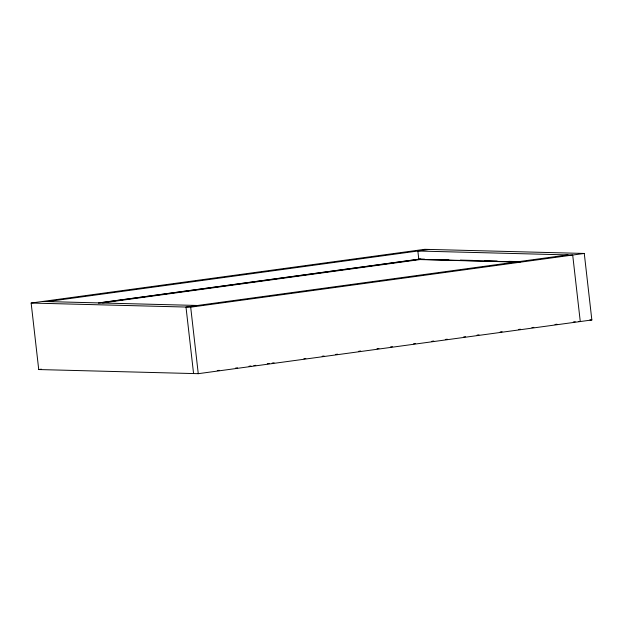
<?xml version="1.0" encoding="UTF-8"?>
<svg xmlns="http://www.w3.org/2000/svg" width="623" height="623" viewBox="0 0 623 623"><rect width="100%" height="100%" fill="white"/><g stroke="black" fill="none" stroke-linecap="round" stroke-linejoin="round"><path stroke-width="0.93" d="M31.15 303.035L424.738 249.317L584.273 253.452L591.85 319.965L198.262 373.683L38.727 369.548L31.15 303.035L190.685 307.17L584.273 253.452M47.418 301.579L429.426 249.434M102.429 302.389L419.949 259.043L424.598 259.168M98.403 303.066L420.727 259.067M102.484 302.91L420.011 259.565L517.261 262.088M568.005 254.908L185.989 307.053L193.574 373.566M38.727 369.548L41.398 369.182M217.287 370.584L219.21 370.319M235.564 368.084L237.488 367.827M249.036 366.246L250.96 365.981M253.849 365.592L255.773 365.327M267.322 363.754L269.245 363.489M272.126 363.092L274.058 362.835M303.884 358.762L305.807 358.498M322.161 356.263L324.085 356.006M335.633 354.425L337.557 354.168M358.731 351.279L360.655 351.014M377.008 348.779L378.932 348.514M390.481 346.941L392.404 346.676M413.571 343.787L415.494 343.53M431.856 341.295L433.779 341.03M445.328 339.457L447.252 339.192M463.605 336.957L465.529 336.7M477.078 335.119L479.001 334.855M500.168 331.966L502.091 331.709M518.453 329.474L520.376 329.209M531.925 327.636L533.849 327.371M555.015 324.482L556.939 324.217M573.3 321.99L575.224 321.725M436.209 259.472L448.786 259.791M460.397 260.095L472.974 260.422M484.585 260.726L497.162 261.045M508.773 261.349L516.514 261.551M520.392 261.964L418.804 259.332L417.854 251.014L572.693 255.033L580.278 321.546L578.712 321.499M42.722 301.454L197.569 305.472M589.911 319.911L591.85 319.965M190.685 307.17L198.262 373.683"/></g></svg>
